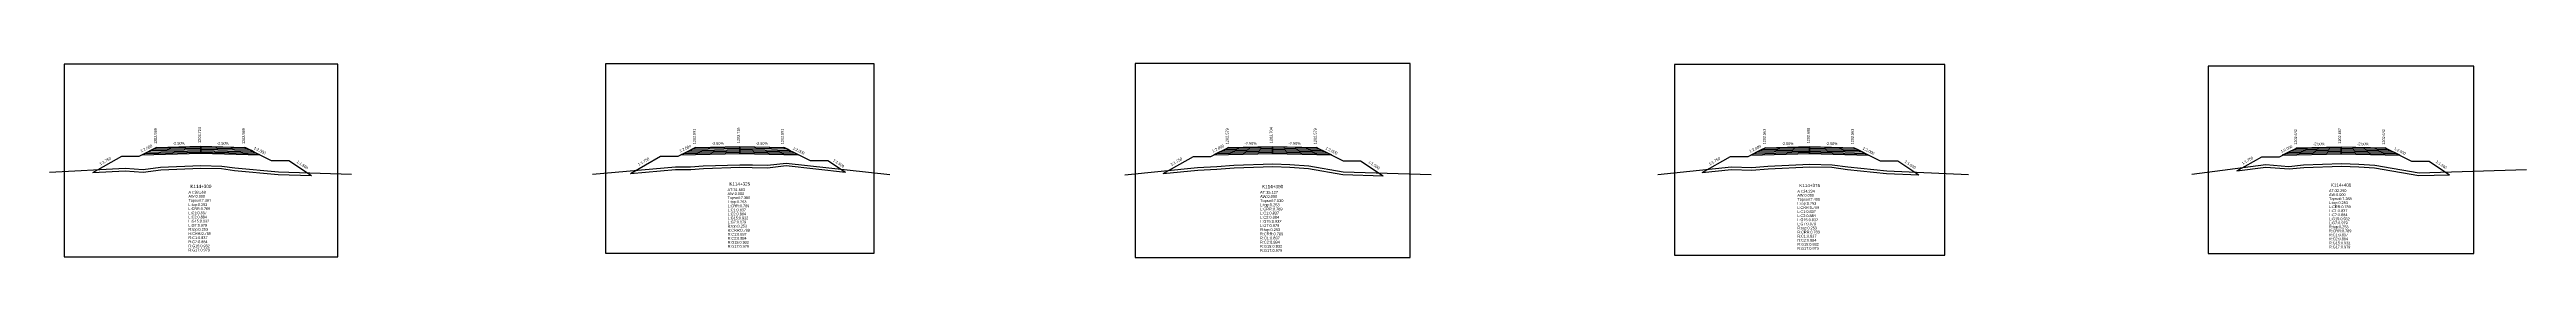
# Model space of a CAD drawing. Extents: x -7 to 78429, y 1189 to 1262.
# Drawn here: x 68036.7 to 68318.1, y 1190.1 to 1212.2 of the extents above; entities that cross this region are included whole.
import ezdxf
from ezdxf.enums import TextEntityAlignment as Align

# ---------------------------------------------------------------- set-up
doc = ezdxf.new("R2010")
doc.units = 0

msp = doc.modelspace()

# ---------------------------------------------------------------- linework, layer by layer
at = {"layer": 'A4_BORDER', "color": 7}
for points in [[(68038.388, 1190.116), (68069.473, 1190.116), (68069.473, 1212.095), (68038.388, 1212.095), (68038.388, 1190.116)], [(68099.89, 1190.541), (68130.409, 1190.541), (68130.409, 1212.121), (68099.89, 1212.121), (68099.89, 1190.541)], [(68160.057, 1190.058), (68191.305, 1190.058), (68191.305, 1212.153), (68160.057, 1212.153), (68160.057, 1190.058)], [(68221.328, 1190.311), (68252.067, 1190.311), (68252.067, 1212.045), (68221.328, 1212.045), (68221.328, 1190.311)], [(68281.969, 1190.492), (68312.17, 1190.492), (68312.17, 1211.847), (68281.969, 1211.847), (68281.969, 1190.492)]]:
    msp.add_lwpolyline(points, dxfattribs=at)
at = {"layer": 'CLEAR_GROUND', "color": 8}
for points in [[(68041.643, 1199.72), (68045.312, 1199.918), (68047.388, 1199.791), (68049.372, 1200.049), (68053.927, 1200.227), (68056.284, 1200.175), (68057.746, 1199.972), (68062.72, 1199.495), (68066.511, 1199.379)], [(68102.728, 1199.636), (68107.846, 1200.086), (68109.575, 1200.075), (68111.022, 1200.212), (68115.157, 1200.33), (68116.574, 1200.32), (68118.304, 1200.28), (68120.428, 1200.518), (68127.143, 1199.762)], [(68163.247, 1199.617), (68167.173, 1200.014), (68169.35, 1200.109), (68171.311, 1200.263), (68175.7, 1200.422), (68177.639, 1200.358), (68179.775, 1200.211), (68183.654, 1199.511), (68188.246, 1199.369)], [(68224.495, 1199.733), (68227.836, 1200.076), (68230.142, 1199.988), (68231.984, 1200.166), (68236.718, 1200.37), (68239.228, 1200.329), (68240.999, 1200.097), (68245.429, 1199.638), (68249.087, 1199.47)], [(68285.234, 1199.922), (68288.521, 1200.356), (68291.155, 1200.139), (68292.825, 1200.301), (68297.125, 1200.469), (68299.087, 1200.401), (68300.856, 1200.268), (68305.915, 1199.382), (68309.395, 1199.491)]]:
    msp.add_lwpolyline(points, dxfattribs=at)
at = {"layer": 'DESIGN_ROAD_TRIMMED', "color": 1}
for points in [[(68041.643, 1199.72), (68044.93, 1201.599), (68046.93, 1201.599), (68048.93, 1202.599), (68048.93, 1202.599), (68048.825, 1202.546), (68048.825, 1202.546), (68048.509, 1202.388), (68048.509, 1202.388), (68048.193, 1202.231), (68048.193, 1202.231), (68047.878, 1202.073), (68047.878, 1202.073), (68047.562, 1201.915), (68047.562, 1201.915), (68047.246, 1201.757), (68053.93, 1201.924), (68053.93, 1202.074), (68053.93, 1202.074), (68053.93, 1202.224), (68053.93, 1202.224), (68053.93, 1202.374), (68053.93, 1202.374), (68053.93, 1202.524), (68053.93, 1202.524), (68053.93, 1202.674), (68053.93, 1202.674), (68053.93, 1202.724), (68053.93, 1202.724), (68053.93, 1202.724), (68053.93, 1202.724), (68053.93, 1202.724), (68053.93, 1202.674), (68053.93, 1202.674), (68053.93, 1202.524), (68053.93, 1202.524), (68053.93, 1202.374), (68053.93, 1202.374), (68053.93, 1202.224), (68053.93, 1202.224), (68053.93, 1202.074), (68053.93, 1202.074), (68053.93, 1201.924), (68060.615, 1201.757), (68060.299, 1201.915), (68060.299, 1201.915), (68059.983, 1202.073), (68059.983, 1202.073), (68059.667, 1202.231), (68059.667, 1202.231), (68059.351, 1202.388), (68059.351, 1202.388), (68059.036, 1202.546), (68059.036, 1202.546), (68058.93, 1202.599), (68058.93, 1202.599), (68061.93, 1201.099), (68063.93, 1201.099), (68066.511, 1199.379)], [(68102.728, 1199.636), (68106.15, 1201.591), (68108.15, 1201.591), (68110.15, 1202.591), (68110.15, 1202.591), (68110.044, 1202.538), (68110.044, 1202.538), (68109.728, 1202.38), (68109.728, 1202.38), (68109.413, 1202.223), (68109.413, 1202.223), (68109.097, 1202.065), (68109.097, 1202.065), (68108.781, 1201.907), (68108.781, 1201.907), (68108.465, 1201.749), (68115.15, 1201.916), (68115.15, 1202.066), (68115.15, 1202.066), (68115.15, 1202.216), (68115.15, 1202.216), (68115.15, 1202.366), (68115.15, 1202.366), (68115.15, 1202.516), (68115.15, 1202.516), (68115.15, 1202.666), (68115.15, 1202.666), (68115.15, 1202.716), (68115.15, 1202.716), (68115.15, 1202.716), (68115.15, 1202.716), (68115.15, 1202.716), (68115.15, 1202.666), (68115.15, 1202.666), (68115.15, 1202.516), (68115.15, 1202.516), (68115.15, 1202.366), (68115.15, 1202.366), (68115.15, 1202.216), (68115.15, 1202.216), (68115.15, 1202.066), (68115.15, 1202.066), (68115.15, 1201.916), (68121.834, 1201.749), (68121.518, 1201.907), (68121.518, 1201.907), (68121.202, 1202.065), (68121.202, 1202.065), (68120.886, 1202.223), (68120.886, 1202.223), (68120.571, 1202.38), (68120.571, 1202.38), (68120.255, 1202.538), (68120.255, 1202.538), (68120.15, 1202.591), (68120.15, 1202.591), (68123.15, 1201.091), (68125.15, 1201.091), (68127.143, 1199.762)], [(68163.247, 1199.617), (68166.681, 1201.579), (68168.681, 1201.579), (68170.681, 1202.579), (68170.681, 1202.579), (68170.576, 1202.526), (68170.576, 1202.526), (68170.26, 1202.368), (68170.26, 1202.368), (68169.944, 1202.211), (68169.944, 1202.211), (68169.629, 1202.053), (68169.629, 1202.053), (68169.313, 1201.895), (68169.313, 1201.895), (68168.997, 1201.737), (68175.681, 1201.904), (68175.681, 1202.054), (68175.681, 1202.054), (68175.681, 1202.204), (68175.681, 1202.204), (68175.681, 1202.354), (68175.681, 1202.354), (68175.681, 1202.504), (68175.681, 1202.504), (68175.681, 1202.654), (68175.681, 1202.654), (68175.681, 1202.704), (68175.681, 1202.704), (68175.681, 1202.704), (68175.681, 1202.704), (68175.681, 1202.704), (68175.681, 1202.654), (68175.681, 1202.654), (68175.681, 1202.504), (68175.681, 1202.504), (68175.681, 1202.354), (68175.681, 1202.354), (68175.681, 1202.204), (68175.681, 1202.204), (68175.681, 1202.054), (68175.681, 1202.054), (68175.681, 1201.904), (68182.365, 1201.737), (68182.05, 1201.895), (68182.05, 1201.895), (68181.734, 1202.053), (68181.734, 1202.053), (68181.418, 1202.211), (68181.418, 1202.211), (68181.102, 1202.368), (68181.102, 1202.368), (68180.786, 1202.526), (68180.786, 1202.526), (68180.681, 1202.579), (68180.681, 1202.579), (68183.681, 1201.079), (68185.681, 1201.079), (68188.246, 1199.369)], [(68224.495, 1199.733), (68227.697, 1201.563), (68229.697, 1201.563), (68231.697, 1202.563), (68231.697, 1202.563), (68231.592, 1202.51), (68231.592, 1202.51), (68231.276, 1202.352), (68231.276, 1202.352), (68230.961, 1202.195), (68230.961, 1202.195), (68230.645, 1202.037), (68230.645, 1202.037), (68230.329, 1201.879), (68230.329, 1201.879), (68230.013, 1201.721), (68236.697, 1201.888), (68236.697, 1202.038), (68236.697, 1202.038), (68236.697, 1202.188), (68236.697, 1202.188), (68236.697, 1202.338), (68236.697, 1202.338), (68236.697, 1202.488), (68236.697, 1202.488), (68236.697, 1202.638), (68236.697, 1202.638), (68236.697, 1202.688), (68236.697, 1202.688), (68236.697, 1202.688), (68236.697, 1202.688), (68236.697, 1202.688), (68236.697, 1202.638), (68236.697, 1202.638), (68236.697, 1202.488), (68236.697, 1202.488), (68236.697, 1202.338), (68236.697, 1202.338), (68236.697, 1202.188), (68236.697, 1202.188), (68236.697, 1202.038), (68236.697, 1202.038), (68236.697, 1201.888), (68243.382, 1201.721), (68243.066, 1201.879), (68243.066, 1201.879), (68242.75, 1202.037), (68242.75, 1202.037), (68242.434, 1202.195), (68242.434, 1202.195), (68242.118, 1202.352), (68242.118, 1202.352), (68241.803, 1202.51), (68241.803, 1202.51), (68241.697, 1202.563), (68241.697, 1202.563), (68244.697, 1201.063), (68246.697, 1201.063), (68249.087, 1199.47)], [(68285.234, 1199.922), (68288.07, 1201.542), (68290.07, 1201.542), (68292.07, 1202.542), (68292.07, 1202.542), (68291.964, 1202.489), (68291.964, 1202.489), (68291.649, 1202.331), (68291.649, 1202.331), (68291.333, 1202.174), (68291.333, 1202.174), (68291.017, 1202.016), (68291.017, 1202.016), (68290.701, 1201.858), (68290.701, 1201.858), (68290.385, 1201.7), (68297.07, 1201.867), (68297.07, 1202.017), (68297.07, 1202.017), (68297.07, 1202.167), (68297.07, 1202.167), (68297.07, 1202.317), (68297.07, 1202.317), (68297.07, 1202.467), (68297.07, 1202.467), (68297.07, 1202.617), (68297.07, 1202.617), (68297.07, 1202.667), (68297.07, 1202.667), (68297.07, 1202.667), (68297.07, 1202.667), (68297.07, 1202.667), (68297.07, 1202.617), (68297.07, 1202.617), (68297.07, 1202.467), (68297.07, 1202.467), (68297.07, 1202.317), (68297.07, 1202.317), (68297.07, 1202.167), (68297.07, 1202.167), (68297.07, 1202.017), (68297.07, 1202.017), (68297.07, 1201.867), (68303.754, 1201.7), (68303.438, 1201.858), (68303.438, 1201.858), (68303.122, 1202.016), (68303.122, 1202.016), (68302.807, 1202.174), (68302.807, 1202.174), (68302.491, 1202.331), (68302.491, 1202.331), (68302.175, 1202.489), (68302.175, 1202.489), (68302.07, 1202.542), (68302.07, 1202.542), (68305.07, 1201.042), (68307.07, 1201.042), (68309.395, 1199.491)]]:
    msp.add_lwpolyline(points, dxfattribs=at)
at = {"layer": 'FINISHED_ROAD', "color": 2}
for points in [[(68044.93, 1201.599), (68046.93, 1201.599), (68048.93, 1202.599), (68048.93, 1202.599), (68053.93, 1202.724), (68058.93, 1202.599), (68058.93, 1202.599), (68061.93, 1201.099), (68063.93, 1201.099)], [(68106.15, 1201.591), (68108.15, 1201.591), (68110.15, 1202.591), (68110.15, 1202.591), (68115.15, 1202.716), (68120.15, 1202.591), (68120.15, 1202.591), (68123.15, 1201.091), (68125.15, 1201.091)], [(68166.681, 1201.579), (68168.681, 1201.579), (68170.681, 1202.579), (68170.681, 1202.579), (68175.681, 1202.704), (68180.681, 1202.579), (68180.681, 1202.579), (68183.681, 1201.079), (68185.681, 1201.079)], [(68227.697, 1201.563), (68229.697, 1201.563), (68231.697, 1202.563), (68231.697, 1202.563), (68236.697, 1202.688), (68241.697, 1202.563), (68241.697, 1202.563), (68244.697, 1201.063), (68246.697, 1201.063)], [(68288.07, 1201.542), (68290.07, 1201.542), (68292.07, 1202.542), (68292.07, 1202.542), (68297.07, 1202.667), (68302.07, 1202.542), (68302.07, 1202.542), (68305.07, 1201.042), (68307.07, 1201.042)]]:
    msp.add_lwpolyline(points, dxfattribs=at)
at = {"layer": 'LAYER_0', "color": 4}
for points in [[(68048.93, 1202.599), (68048.825, 1202.546), (68053.93, 1202.674), (68053.93, 1202.724)], [(68110.15, 1202.591), (68110.044, 1202.538), (68115.15, 1202.666), (68115.15, 1202.716)], [(68170.681, 1202.579), (68170.576, 1202.526), (68175.681, 1202.654), (68175.681, 1202.704)], [(68231.697, 1202.563), (68231.592, 1202.51), (68236.697, 1202.638), (68236.697, 1202.688)], [(68292.07, 1202.542), (68291.964, 1202.489), (68297.07, 1202.617), (68297.07, 1202.667)]]:
    msp.add_lwpolyline(points, dxfattribs=at)
at = {"layer": 'LAYER_1', "color": 4}
for points in [[(68048.825, 1202.546), (68048.509, 1202.388), (68053.93, 1202.524), (68053.93, 1202.674)], [(68110.044, 1202.538), (68109.728, 1202.38), (68115.15, 1202.516), (68115.15, 1202.666)], [(68170.576, 1202.526), (68170.26, 1202.368), (68175.681, 1202.504), (68175.681, 1202.654)], [(68231.592, 1202.51), (68231.276, 1202.352), (68236.697, 1202.488), (68236.697, 1202.638)], [(68291.964, 1202.489), (68291.649, 1202.331), (68297.07, 1202.467), (68297.07, 1202.617)]]:
    msp.add_lwpolyline(points, dxfattribs=at)
at = {"layer": 'LAYER_10', "color": 6}
for points in [[(68059.983, 1202.073), (68060.299, 1201.915), (68053.93, 1202.074), (68053.93, 1202.224)], [(68121.202, 1202.065), (68121.518, 1201.907), (68115.15, 1202.066), (68115.15, 1202.216)], [(68181.734, 1202.053), (68182.05, 1201.895), (68175.681, 1202.054), (68175.681, 1202.204)], [(68242.75, 1202.037), (68243.066, 1201.879), (68236.697, 1202.038), (68236.697, 1202.188)], [(68303.122, 1202.016), (68303.438, 1201.858), (68297.07, 1202.017), (68297.07, 1202.167)]]:
    msp.add_lwpolyline(points, dxfattribs=at)
at = {"layer": 'LAYER_11', "color": 6}
for points in [[(68060.299, 1201.915), (68060.615, 1201.757), (68053.93, 1201.924), (68053.93, 1202.074)], [(68121.518, 1201.907), (68121.834, 1201.749), (68115.15, 1201.916), (68115.15, 1202.066)], [(68182.05, 1201.895), (68182.365, 1201.737), (68175.681, 1201.904), (68175.681, 1202.054)], [(68243.066, 1201.879), (68243.382, 1201.721), (68236.697, 1201.888), (68236.697, 1202.038)], [(68303.438, 1201.858), (68303.754, 1201.7), (68297.07, 1201.867), (68297.07, 1202.017)]]:
    msp.add_lwpolyline(points, dxfattribs=at)
at = {"layer": 'LAYER_2', "color": 4}
for points in [[(68048.509, 1202.388), (68048.193, 1202.231), (68053.93, 1202.374), (68053.93, 1202.524)], [(68109.728, 1202.38), (68109.413, 1202.223), (68115.15, 1202.366), (68115.15, 1202.516)], [(68170.26, 1202.368), (68169.944, 1202.211), (68175.681, 1202.354), (68175.681, 1202.504)], [(68231.276, 1202.352), (68230.961, 1202.195), (68236.697, 1202.338), (68236.697, 1202.488)], [(68291.649, 1202.331), (68291.333, 1202.174), (68297.07, 1202.317), (68297.07, 1202.467)]]:
    msp.add_lwpolyline(points, dxfattribs=at)
at = {"layer": 'LAYER_3', "color": 4}
for points in [[(68048.193, 1202.231), (68047.878, 1202.073), (68053.93, 1202.224), (68053.93, 1202.374)], [(68109.413, 1202.223), (68109.097, 1202.065), (68115.15, 1202.216), (68115.15, 1202.366)], [(68169.944, 1202.211), (68169.629, 1202.053), (68175.681, 1202.204), (68175.681, 1202.354)], [(68230.961, 1202.195), (68230.645, 1202.037), (68236.697, 1202.188), (68236.697, 1202.338)], [(68291.333, 1202.174), (68291.017, 1202.016), (68297.07, 1202.167), (68297.07, 1202.317)]]:
    msp.add_lwpolyline(points, dxfattribs=at)
at = {"layer": 'LAYER_4', "color": 4}
for points in [[(68047.878, 1202.073), (68047.562, 1201.915), (68053.93, 1202.074), (68053.93, 1202.224)], [(68109.097, 1202.065), (68108.781, 1201.907), (68115.15, 1202.066), (68115.15, 1202.216)], [(68169.629, 1202.053), (68169.313, 1201.895), (68175.681, 1202.054), (68175.681, 1202.204)], [(68230.645, 1202.037), (68230.329, 1201.879), (68236.697, 1202.038), (68236.697, 1202.188)], [(68291.017, 1202.016), (68290.701, 1201.858), (68297.07, 1202.017), (68297.07, 1202.167)]]:
    msp.add_lwpolyline(points, dxfattribs=at)
at = {"layer": 'LAYER_5', "color": 4}
for points in [[(68047.562, 1201.915), (68047.246, 1201.757), (68053.93, 1201.924), (68053.93, 1202.074)], [(68108.781, 1201.907), (68108.465, 1201.749), (68115.15, 1201.916), (68115.15, 1202.066)], [(68169.313, 1201.895), (68168.997, 1201.737), (68175.681, 1201.904), (68175.681, 1202.054)], [(68230.329, 1201.879), (68230.013, 1201.721), (68236.697, 1201.888), (68236.697, 1202.038)], [(68290.701, 1201.858), (68290.385, 1201.7), (68297.07, 1201.867), (68297.07, 1202.017)]]:
    msp.add_lwpolyline(points, dxfattribs=at)
at = {"layer": 'LAYER_6', "color": 6}
for points in [[(68058.93, 1202.599), (68059.036, 1202.546), (68053.93, 1202.674), (68053.93, 1202.724)], [(68120.15, 1202.591), (68120.255, 1202.538), (68115.15, 1202.666), (68115.15, 1202.716)], [(68180.681, 1202.579), (68180.786, 1202.526), (68175.681, 1202.654), (68175.681, 1202.704)], [(68241.697, 1202.563), (68241.803, 1202.51), (68236.697, 1202.638), (68236.697, 1202.688)], [(68302.07, 1202.542), (68302.175, 1202.489), (68297.07, 1202.617), (68297.07, 1202.667)]]:
    msp.add_lwpolyline(points, dxfattribs=at)
at = {"layer": 'LAYER_7', "color": 6}
for points in [[(68059.036, 1202.546), (68059.351, 1202.388), (68053.93, 1202.524), (68053.93, 1202.674)], [(68120.255, 1202.538), (68120.571, 1202.38), (68115.15, 1202.516), (68115.15, 1202.666)], [(68180.786, 1202.526), (68181.102, 1202.368), (68175.681, 1202.504), (68175.681, 1202.654)], [(68241.803, 1202.51), (68242.118, 1202.352), (68236.697, 1202.488), (68236.697, 1202.638)], [(68302.175, 1202.489), (68302.491, 1202.331), (68297.07, 1202.467), (68297.07, 1202.617)]]:
    msp.add_lwpolyline(points, dxfattribs=at)
at = {"layer": 'LAYER_8', "color": 6}
for points in [[(68059.351, 1202.388), (68059.667, 1202.231), (68053.93, 1202.374), (68053.93, 1202.524)], [(68120.571, 1202.38), (68120.886, 1202.223), (68115.15, 1202.366), (68115.15, 1202.516)], [(68181.102, 1202.368), (68181.418, 1202.211), (68175.681, 1202.354), (68175.681, 1202.504)], [(68242.118, 1202.352), (68242.434, 1202.195), (68236.697, 1202.338), (68236.697, 1202.488)], [(68302.491, 1202.331), (68302.807, 1202.174), (68297.07, 1202.317), (68297.07, 1202.467)]]:
    msp.add_lwpolyline(points, dxfattribs=at)
at = {"layer": 'LAYER_9', "color": 6}
for points in [[(68059.667, 1202.231), (68059.983, 1202.073), (68053.93, 1202.224), (68053.93, 1202.374)], [(68120.886, 1202.223), (68121.202, 1202.065), (68115.15, 1202.216), (68115.15, 1202.366)], [(68181.418, 1202.211), (68181.734, 1202.053), (68175.681, 1202.204), (68175.681, 1202.354)], [(68242.434, 1202.195), (68242.75, 1202.037), (68236.697, 1202.188), (68236.697, 1202.338)], [(68302.807, 1202.174), (68303.122, 1202.016), (68297.07, 1202.167), (68297.07, 1202.317)]]:
    msp.add_lwpolyline(points, dxfattribs=at)
at = {"layer": 'NATURAL_GROUND', "color": 3}
for points in [[(68036.734, 1199.757), (68045.313, 1200.218), (68047.377, 1200.092), (68049.346, 1200.348), (68053.924, 1200.527), (68056.308, 1200.475), (68057.781, 1200.27), (68062.739, 1199.795), (68071.057, 1199.539)], [(68098.423, 1199.558), (68107.834, 1200.386), (68109.562, 1200.375), (68111.004, 1200.512), (68115.154, 1200.63), (68116.579, 1200.62), (68118.291, 1200.58), (68120.429, 1200.82), (68132.203, 1199.494)], [(68158.884, 1199.477), (68167.151, 1200.313), (68169.331, 1200.408), (68171.294, 1200.563), (68175.699, 1200.722), (68177.654, 1200.658), (68179.812, 1200.509), (68183.685, 1199.81), (68193.68, 1199.502)], [(68219.434, 1199.515), (68227.826, 1200.377), (68230.133, 1200.289), (68231.963, 1200.465), (68236.714, 1200.67), (68239.25, 1200.629), (68241.034, 1200.395), (68245.451, 1199.937), (68254.731, 1199.512)], [(68280.111, 1199.547), (68288.514, 1200.658), (68291.153, 1200.44), (68292.805, 1200.6), (68297.125, 1200.769), (68299.104, 1200.701), (68300.894, 1200.566), (68305.937, 1199.683), (68318.131, 1200.066)]]:
    msp.add_lwpolyline(points, dxfattribs=at)
at = {"layer": 'STRUCTURE_LEFT', "color": 4}
for points in [[(68048.93, 1202.599), (68048.825, 1202.546), (68048.825, 1202.546), (68048.509, 1202.388), (68048.509, 1202.388), (68048.193, 1202.231), (68048.193, 1202.231), (68047.878, 1202.073), (68047.878, 1202.073), (68047.562, 1201.915), (68047.562, 1201.915), (68047.246, 1201.757), (68053.93, 1201.924), (68053.93, 1202.074), (68053.93, 1202.074), (68053.93, 1202.224), (68053.93, 1202.224), (68053.93, 1202.374), (68053.93, 1202.374), (68053.93, 1202.524), (68053.93, 1202.524), (68053.93, 1202.674), (68053.93, 1202.674), (68053.93, 1202.724), (68053.93, 1202.724)], [(68110.15, 1202.591), (68110.044, 1202.538), (68110.044, 1202.538), (68109.728, 1202.38), (68109.728, 1202.38), (68109.413, 1202.223), (68109.413, 1202.223), (68109.097, 1202.065), (68109.097, 1202.065), (68108.781, 1201.907), (68108.781, 1201.907), (68108.465, 1201.749), (68115.15, 1201.916), (68115.15, 1202.066), (68115.15, 1202.066), (68115.15, 1202.216), (68115.15, 1202.216), (68115.15, 1202.366), (68115.15, 1202.366), (68115.15, 1202.516), (68115.15, 1202.516), (68115.15, 1202.666), (68115.15, 1202.666), (68115.15, 1202.716), (68115.15, 1202.716)], [(68170.681, 1202.579), (68170.576, 1202.526), (68170.576, 1202.526), (68170.26, 1202.368), (68170.26, 1202.368), (68169.944, 1202.211), (68169.944, 1202.211), (68169.629, 1202.053), (68169.629, 1202.053), (68169.313, 1201.895), (68169.313, 1201.895), (68168.997, 1201.737), (68175.681, 1201.904), (68175.681, 1202.054), (68175.681, 1202.054), (68175.681, 1202.204), (68175.681, 1202.204), (68175.681, 1202.354), (68175.681, 1202.354), (68175.681, 1202.504), (68175.681, 1202.504), (68175.681, 1202.654), (68175.681, 1202.654), (68175.681, 1202.704), (68175.681, 1202.704)], [(68231.697, 1202.563), (68231.592, 1202.51), (68231.592, 1202.51), (68231.276, 1202.352), (68231.276, 1202.352), (68230.961, 1202.195), (68230.961, 1202.195), (68230.645, 1202.037), (68230.645, 1202.037), (68230.329, 1201.879), (68230.329, 1201.879), (68230.013, 1201.721), (68236.697, 1201.888), (68236.697, 1202.038), (68236.697, 1202.038), (68236.697, 1202.188), (68236.697, 1202.188), (68236.697, 1202.338), (68236.697, 1202.338), (68236.697, 1202.488), (68236.697, 1202.488), (68236.697, 1202.638), (68236.697, 1202.638), (68236.697, 1202.688), (68236.697, 1202.688)], [(68292.07, 1202.542), (68291.964, 1202.489), (68291.964, 1202.489), (68291.649, 1202.331), (68291.649, 1202.331), (68291.333, 1202.174), (68291.333, 1202.174), (68291.017, 1202.016), (68291.017, 1202.016), (68290.701, 1201.858), (68290.701, 1201.858), (68290.385, 1201.7), (68297.07, 1201.867), (68297.07, 1202.017), (68297.07, 1202.017), (68297.07, 1202.167), (68297.07, 1202.167), (68297.07, 1202.317), (68297.07, 1202.317), (68297.07, 1202.467), (68297.07, 1202.467), (68297.07, 1202.617), (68297.07, 1202.617), (68297.07, 1202.667), (68297.07, 1202.667)]]:
    msp.add_lwpolyline(points, dxfattribs=at)
at = {"layer": 'STRUCTURE_RIGHT', "color": 6}
for points in [[(68053.93, 1202.724), (68053.93, 1202.724), (68053.93, 1202.674), (68053.93, 1202.674), (68053.93, 1202.524), (68053.93, 1202.524), (68053.93, 1202.374), (68053.93, 1202.374), (68053.93, 1202.224), (68053.93, 1202.224), (68053.93, 1202.074), (68053.93, 1202.074), (68053.93, 1201.924), (68060.615, 1201.757), (68060.299, 1201.915), (68060.299, 1201.915), (68059.983, 1202.073), (68059.983, 1202.073), (68059.667, 1202.231), (68059.667, 1202.231), (68059.351, 1202.388), (68059.351, 1202.388), (68059.036, 1202.546), (68059.036, 1202.546), (68058.93, 1202.599)], [(68115.15, 1202.716), (68115.15, 1202.716), (68115.15, 1202.666), (68115.15, 1202.666), (68115.15, 1202.516), (68115.15, 1202.516), (68115.15, 1202.366), (68115.15, 1202.366), (68115.15, 1202.216), (68115.15, 1202.216), (68115.15, 1202.066), (68115.15, 1202.066), (68115.15, 1201.916), (68121.834, 1201.749), (68121.518, 1201.907), (68121.518, 1201.907), (68121.202, 1202.065), (68121.202, 1202.065), (68120.886, 1202.223), (68120.886, 1202.223), (68120.571, 1202.38), (68120.571, 1202.38), (68120.255, 1202.538), (68120.255, 1202.538), (68120.15, 1202.591)], [(68175.681, 1202.704), (68175.681, 1202.704), (68175.681, 1202.654), (68175.681, 1202.654), (68175.681, 1202.504), (68175.681, 1202.504), (68175.681, 1202.354), (68175.681, 1202.354), (68175.681, 1202.204), (68175.681, 1202.204), (68175.681, 1202.054), (68175.681, 1202.054), (68175.681, 1201.904), (68182.365, 1201.737), (68182.05, 1201.895), (68182.05, 1201.895), (68181.734, 1202.053), (68181.734, 1202.053), (68181.418, 1202.211), (68181.418, 1202.211), (68181.102, 1202.368), (68181.102, 1202.368), (68180.786, 1202.526), (68180.786, 1202.526), (68180.681, 1202.579)], [(68236.697, 1202.688), (68236.697, 1202.688), (68236.697, 1202.638), (68236.697, 1202.638), (68236.697, 1202.488), (68236.697, 1202.488), (68236.697, 1202.338), (68236.697, 1202.338), (68236.697, 1202.188), (68236.697, 1202.188), (68236.697, 1202.038), (68236.697, 1202.038), (68236.697, 1201.888), (68243.382, 1201.721), (68243.066, 1201.879), (68243.066, 1201.879), (68242.75, 1202.037), (68242.75, 1202.037), (68242.434, 1202.195), (68242.434, 1202.195), (68242.118, 1202.352), (68242.118, 1202.352), (68241.803, 1202.51), (68241.803, 1202.51), (68241.697, 1202.563)], [(68297.07, 1202.667), (68297.07, 1202.667), (68297.07, 1202.617), (68297.07, 1202.617), (68297.07, 1202.467), (68297.07, 1202.467), (68297.07, 1202.317), (68297.07, 1202.317), (68297.07, 1202.167), (68297.07, 1202.167), (68297.07, 1202.017), (68297.07, 1202.017), (68297.07, 1201.867), (68303.754, 1201.7), (68303.438, 1201.858), (68303.438, 1201.858), (68303.122, 1202.016), (68303.122, 1202.016), (68302.807, 1202.174), (68302.807, 1202.174), (68302.491, 1202.331), (68302.491, 1202.331), (68302.175, 1202.489), (68302.175, 1202.489), (68302.07, 1202.542)]]:
    msp.add_lwpolyline(points, dxfattribs=at)

# ---------------------------------------------------------------- texts
at = {"layer": 'INFO_TEXT'}
for s, height, p in [('AT:38.568', 0.31, (68052.517, 1197.338)), ('AW:0.000', 0.31, (68052.517, 1196.867)), ('Topsoil:7.481', 0.31, (68052.517, 1196.396)), ('L:top:0.253', 0.31, (68052.517, 1195.925)), ('AT:31.683', 0.31, (68113.762, 1197.632)), ('AW:0.000', 0.31, (68113.762, 1197.169)), ('Topsoil:7.350', 0.31, (68113.762, 1196.707)), ('L:top:0.253', 0.31, (68113.762, 1196.245)), ('L:CRR:0.789', 0.31, (68113.762, 1195.782)), ('AT:35.127', 0.32, (68174.261, 1197.318)), ('AW:0.000', 0.32, (68174.261, 1196.844)), ('Topsoil:7.530', 0.32, (68174.261, 1196.371)), ('L:top:0.253', 0.32, (68174.261, 1195.897)), ('AT:34.234', 0.31, (68235.3, 1197.452)), ('AW:0.000', 0.31, (68235.3, 1196.986)), ('Topsoil:7.400', 0.31, (68235.3, 1196.52)), ('L:top:0.253', 0.31, (68235.3, 1196.055)), ('AT:32.290', 0.31, (68295.697, 1197.509)), ('AW:0.000', 0.31, (68295.697, 1197.051)), ('Topsoil:7.288', 0.31, (68295.697, 1196.593)), ('L:top:0.253', 0.31, (68295.697, 1196.136)), ('L:CRR:0.789', 0.31, (68295.697, 1195.678)), ('L:CRR:0.789', 0.31, (68052.517, 1195.454)), ('L:C1:0.837', 0.31, (68052.517, 1194.983)), ('L:C2:0.884', 0.31, (68052.517, 1194.512)), ('L:G15:0.932', 0.31, (68052.517, 1194.041)), ('L:G7:0.979', 0.31, (68052.517, 1193.57)), ('R:top:0.253', 0.31, (68052.517, 1193.099)), ('L:C1:0.837', 0.31, (68113.762, 1195.32)), ('L:C2:0.884', 0.31, (68113.762, 1194.857)), ('L:G15:0.932', 0.31, (68113.762, 1194.395)), ('L:G7:0.979', 0.31, (68113.762, 1193.932)), ('R:top:0.253', 0.31, (68113.762, 1193.47)), ('R:CRR:0.789', 0.31, (68113.762, 1193.008)), ('L:CRR:0.789', 0.32, (68174.261, 1195.424)), ('L:C1:0.837', 0.32, (68174.261, 1194.95)), ('L:C2:0.884', 0.32, (68174.261, 1194.477)), ('L:G15:0.932', 0.32, (68174.261, 1194.003)), ('L:G7:0.979', 0.32, (68174.261, 1193.53)), ('R:top:0.253', 0.32, (68174.261, 1193.057)), ('L:CRR:0.789', 0.31, (68235.3, 1195.589)), ('L:C1:0.837', 0.31, (68235.3, 1195.123)), ('L:C2:0.884', 0.31, (68235.3, 1194.658)), ('L:G15:0.932', 0.31, (68235.3, 1194.192)), ('L:G7:0.979', 0.31, (68235.3, 1193.726)), ('R:top:0.253', 0.31, (68235.3, 1193.26)), ('L:C1:0.837', 0.31, (68295.697, 1195.221)), ('L:C2:0.884', 0.31, (68295.697, 1194.763)), ('L:G15:0.932', 0.31, (68295.697, 1194.305)), ('L:G7:0.979', 0.31, (68295.697, 1193.848)), ('R:top:0.253', 0.31, (68295.697, 1193.39)), ('R:CRR:0.789', 0.31, (68295.697, 1192.933)), ('R:CRR:0.789', 0.31, (68052.517, 1192.628)), ('R:C1:0.837', 0.31, (68052.517, 1192.157)), ('R:C2:0.884', 0.31, (68052.517, 1191.686)), ('R:G15:0.932', 0.31, (68052.517, 1191.215)), ('R:G17:0.979', 0.31, (68052.517, 1190.744)), ('R:C1:0.837', 0.31, (68113.762, 1192.545)), ('R:C2:0.884', 0.31, (68113.762, 1192.083)), ('R:G15:0.932', 0.31, (68113.762, 1191.62)), ('R:G17:0.979', 0.31, (68113.762, 1191.158)), ('R:CRR:0.789', 0.32, (68174.261, 1192.583)), ('R:C1:0.837', 0.32, (68174.261, 1192.11)), ('R:C2:0.884', 0.32, (68174.261, 1191.636)), ('R:G15:0.932', 0.32, (68174.261, 1191.163)), ('R:G17:0.979', 0.32, (68174.261, 1190.689)), ('R:CRR:0.789', 0.31, (68235.3, 1192.795)), ('R:C1:0.837', 0.31, (68235.3, 1192.329)), ('R:C2:0.884', 0.31, (68235.3, 1191.863)), ('R:G15:0.932', 0.31, (68235.3, 1191.397)), ('R:G17:0.979', 0.31, (68235.3, 1190.932)), ('R:C1:0.837', 0.31, (68295.697, 1192.475)), ('R:C2:0.884', 0.31, (68295.697, 1192.017)), ('R:G15:0.932', 0.31, (68295.697, 1191.56)), ('R:G17:0.979', 0.31, (68295.697, 1191.102))]:
    msp.add_text(s, height=height, dxfattribs=at).set_placement(p)
at = {"layer": 'LEFT_TEXT_H'}
for s, height, p in [('1202.599', 0.314, (68048.93, 1202.976)), ('1202.591', 0.308, (68110.15, 1202.961)), ('1202.579', 0.316, (68170.681, 1202.958)), ('1202.563', 0.31, (68231.697, 1202.936)), ('1202.542', 0.305, (68292.07, 1202.908))]:
    msp.add_text(s, height=height, rotation=90, dxfattribs=at).set_placement(p)
at = {"layer": 'POINT_TEXT_H'}
for s, height, p in [('1202.724', 0.314, (68053.93, 1203.101)), ('1202.716', 0.308, (68115.15, 1203.086)), ('1202.704', 0.316, (68175.681, 1203.083)), ('1202.688', 0.31, (68236.697, 1203.061)), ('1202.667', 0.305, (68297.07, 1203.033))]:
    msp.add_text(s, height=height, rotation=90, dxfattribs=at).set_placement(p)
at = {"layer": 'RIGHT_TEXT_H'}
for s, height, p in [('1202.599', 0.314, (68058.93, 1202.976)), ('1202.591', 0.308, (68120.15, 1202.961)), ('1202.579', 0.316, (68180.681, 1202.958)), ('1202.563', 0.31, (68241.697, 1202.936)), ('1202.542', 0.305, (68302.07, 1202.908))]:
    msp.add_text(s, height=height, rotation=90, dxfattribs=at).set_placement(p)
at = {"layer": 'SLOPE_left'}
for s, height, rotation, p in [('1:2.000', 0.314, 26.565, (68047.846, 1202.268)), ('1:2.000', 0.308, 26.565, (68109.067, 1202.256)), ('1:2.000', 0.316, 26.565, (68169.596, 1202.248)), ('1:2.000', 0.31, 26.565, (68230.614, 1202.23)), ('1:2.000', 0.305, 26.565, (68290.988, 1202.206)), ('1:1.750', 0.314, 29.745, (68043.193, 1200.823)), ('1:1.750', 0.308, 29.745, (68104.347, 1200.774)), ('1:1.750', 0.316, 29.745, (68164.87, 1200.762)), ('1:1.750', 0.31, 29.745, (68226.004, 1200.81)), ('1:1.750', 0.305, 29.745, (68286.561, 1200.891))]:
    msp.add_text(s, height=height, rotation=rotation, dxfattribs=at).set_placement(p, align=Align.BOTTOM_CENTER)
at = {"layer": 'SLOPE_right'}
for s, height, rotation, p in [('1:2.000', 0.314, -26.565, (68060.515, 1202.018)), ('1:2.000', 0.308, -26.565, (68121.732, 1202.006)), ('1:2.000', 0.316, -26.565, (68182.266, 1201.998)), ('1:2.000', 0.31, -26.565, (68243.281, 1201.98)), ('1:2.000', 0.305, -26.565, (68303.652, 1201.956)), ('1:1.500', 0.314, -33.69, (68065.325, 1200.396)), ('1:1.500', 0.308, -33.69, (68126.249, 1200.58)), ('1:1.500', 0.316, -33.69, (68187.068, 1200.382)), ('1:1.500', 0.31, -33.69, (68247.995, 1200.422)), ('1:1.500', 0.305, -33.69, (68308.334, 1200.419))]:
    msp.add_text(s, height=height, rotation=rotation, dxfattribs=at).set_placement(p, align=Align.BOTTOM_CENTER)
at = {"layer": 'SLOPE_TEXT'}
for height, p in [(0.314, (68051.43, 1202.913)), (0.314, (68056.43, 1202.913)), (0.308, (68112.65, 1202.9)), (0.308, (68117.65, 1202.9)), (0.316, (68173.181, 1202.894)), (0.316, (68178.181, 1202.894)), (0.31, (68234.197, 1202.874)), (0.31, (68239.197, 1202.874)), (0.305, (68294.57, 1202.849)), (0.305, (68299.57, 1202.849))]:
    msp.add_text('-2.50%', height=height, dxfattribs=at).set_placement(p, align=Align.CENTER)
at = {"layer": 'STATION_TITLE'}
for s, height, p in [('K114+300', 0.377, (68053.93, 1197.966)), ('K114+325', 0.37, (68115.15, 1198.248)), ('K114+350', 0.379, (68175.681, 1197.949)), ('K114+375', 0.373, (68236.697, 1198.073)), ('K114+400', 0.366, (68297.07, 1198.119))]:
    msp.add_text(s, height=height, dxfattribs=at).set_placement(p, align=Align.CENTER)

doc.saveas('drawing.dxf')
